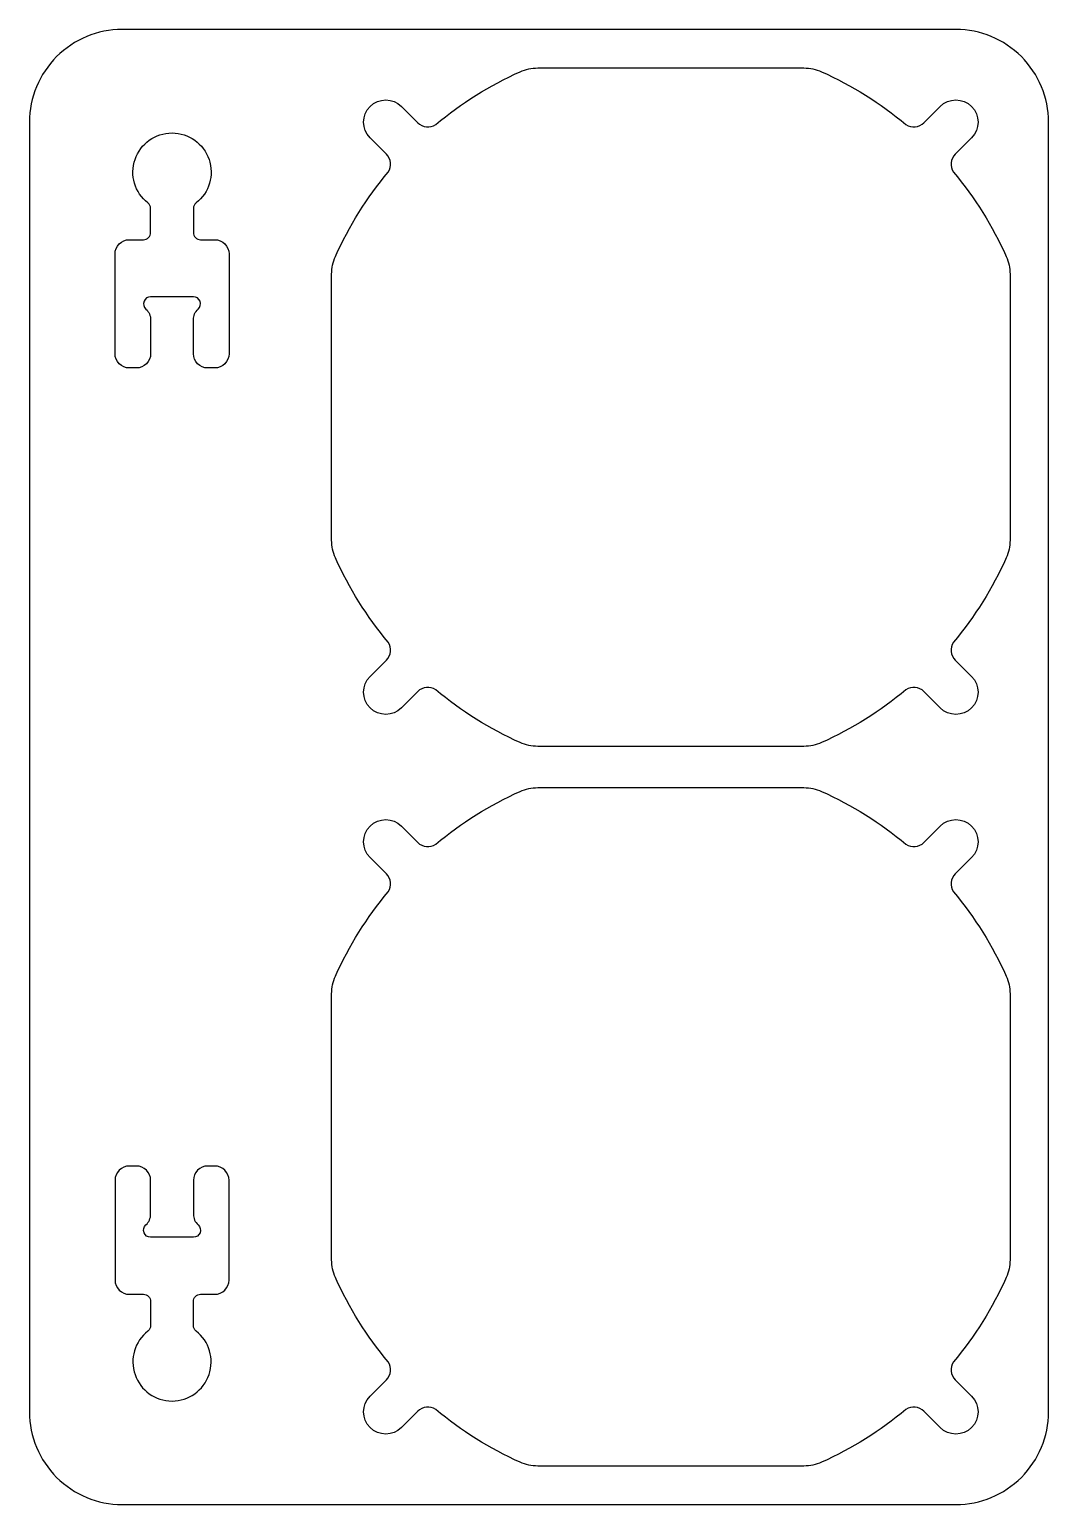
# Model space of a CAD drawing. Header units: millimetres. Extents: x 460 to 532, y -52 to 52.
import ezdxf

# ---------------------------------------------------------------- set-up
doc = ezdxf.new("R2010")
doc.units = ezdxf.units.MM
doc.layers.get('0').update_dxf_attribs({"linetype": 'CONTINUOUS'})

msp = doc.modelspace()

# ---------------------------------------------------------------- linework, layer by layer
for points in [[(466.5, 51.75, 0.414214), (460, 45.25), (460, -45.25, 0.414214), (466.5, -51.75), (525, -51.75, 0.414214), (531.5, -45.25), (531.5, 45.25, 0.414214), (525, 51.75)], [(481.2, 15.91), (481.2, 34.59, -0.105888), (481.46, 35.82, -0.068136), (485.17, 41.75, 0.357034), (485.04, 43.01), (483.9, 44.15, -1), (486.1, 46.35), (487.24, 45.21, 0.357034), (488.5, 45.08, -0.068136), (494.43, 48.79, -0.105888), (495.66, 49.05), (514.34, 49.05, -0.105888), (515.57, 48.79, -0.068136), (521.5, 45.08, 0.357034), (522.76, 45.21), (523.9, 46.35, -1), (526.1, 44.15), (524.96, 43.01, 0.357034), (524.83, 41.75, -0.068136), (528.54, 35.82, -0.105888), (528.8, 34.59), (528.8, 15.91, -0.105888), (528.54, 14.68, -0.068136), (524.83, 8.75, 0.357034), (524.96, 7.49), (526.1, 6.35, -1), (523.9, 4.15), (522.76, 5.29, 0.357034), (521.5, 5.42, -0.068136), (515.57, 1.71, -0.105888), (514.34, 1.45), (495.66, 1.45, -0.105888), (494.43, 1.71, -0.068136), (488.5, 5.42, 0.357034), (487.24, 5.29), (486.1, 4.15, -1), (483.9, 6.35), (485.04, 7.49, 0.357034), (485.17, 8.75, -0.068136), (481.46, 14.68, -0.105888)], [(473, 28), (472.5, 28, -0.414214), (471.5, 29), (471.5, 31.38, -0.213422), (471.83, 32.13, 0.6885), (471.5, 33), (468.5, 33, 0.6885), (468.17, 32.13, -0.213422), (468.5, 31.38), (468.5, 29, -0.414214), (467.5, 28), (467, 28, -0.414214), (466, 29), (466, 36, -0.414214), (467, 37), (468, 37, 0.414214), (468.5, 37.5), (468.5, 39.19, 0.230961), (468.31, 39.58, -2.905869), (471.69, 39.58, 0.230961), (471.5, 39.19), (471.5, 37.5, 0.414214), (472, 37), (473, 37, -0.414214), (474, 36), (474, 29, -0.414214)], [(481.2, -34.59), (481.2, -15.91, -0.105888), (481.46, -14.68, -0.068136), (485.17, -8.75, 0.357034), (485.04, -7.49), (483.9, -6.35, -1), (486.1, -4.15), (487.24, -5.29, 0.357034), (488.5, -5.42, -0.068136), (494.43, -1.71, -0.105888), (495.66, -1.45), (514.34, -1.45, -0.105888), (515.57, -1.71, -0.068136), (521.5, -5.42, 0.357034), (522.76, -5.29), (523.9, -4.15, -1), (526.1, -6.35), (524.96, -7.49, 0.357034), (524.83, -8.75, -0.068136), (528.54, -14.68, -0.105888), (528.8, -15.91), (528.8, -34.59, -0.105888), (528.54, -35.82, -0.068136), (524.83, -41.75, 0.357034), (524.96, -43.01), (526.1, -44.15, -1), (523.9, -46.35), (522.76, -45.21, 0.357034), (521.5, -45.08, -0.068136), (515.57, -48.79, -0.105888), (514.34, -49.05), (495.66, -49.05, -0.105888), (494.43, -48.79, -0.068136), (488.5, -45.08, 0.357034), (487.24, -45.21), (486.1, -46.35, -1), (483.9, -44.15), (485.04, -43.01, 0.357034), (485.17, -41.75, -0.068136), (481.46, -35.82, -0.105888)], [(474, -29, 0.414214), (473, -28), (472.5, -28, 0.414214), (471.5, -29), (471.5, -31.38, 0.213422), (471.83, -32.13, -0.6885), (471.5, -33), (468.5, -33, -0.6885), (468.17, -32.13, 0.213422), (468.5, -31.38), (468.5, -29, 0.414214), (467.5, -28), (467, -28, 0.414214), (466, -29), (466, -36, 0.414214), (467, -37), (468, -37, -0.414214), (468.5, -37.5), (468.5, -39.19, -0.230961), (468.31, -39.58, 2.905869), (471.69, -39.58, -0.230961), (471.5, -39.19), (471.5, -37.5, -0.414214), (472, -37), (473, -37, 0.414214), (474, -36)]]:
    msp.add_lwpolyline(points, format="xyb", close=True)

doc.saveas('drawing.dxf')
